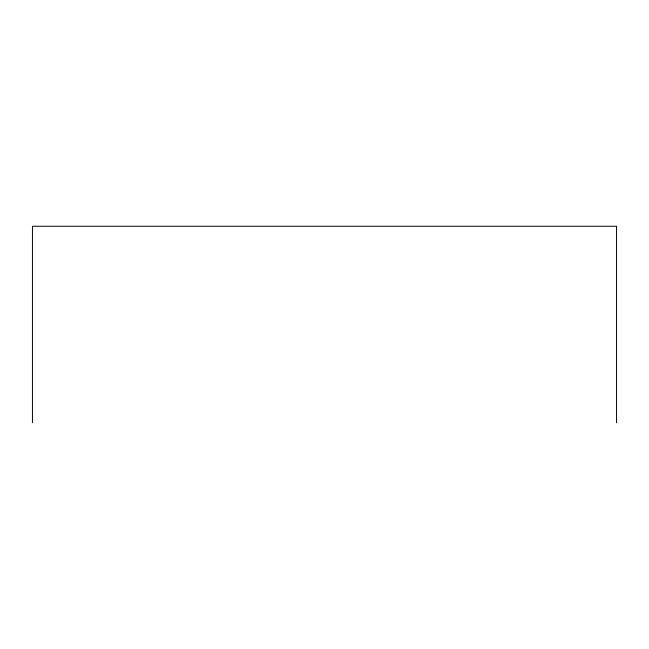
<?xml version="1.0" encoding="UTF-8"?>
<svg xmlns="http://www.w3.org/2000/svg" width="649" height="649" viewBox="0 0 649 649"><rect width="100%" height="100%" fill="white"/><g stroke="black" fill="none" stroke-linecap="round" stroke-linejoin="round"><path stroke-width="0.97" d="M616.55 422.734L616.55 226.266L32.45 226.266L32.45 422.734"/></g></svg>
